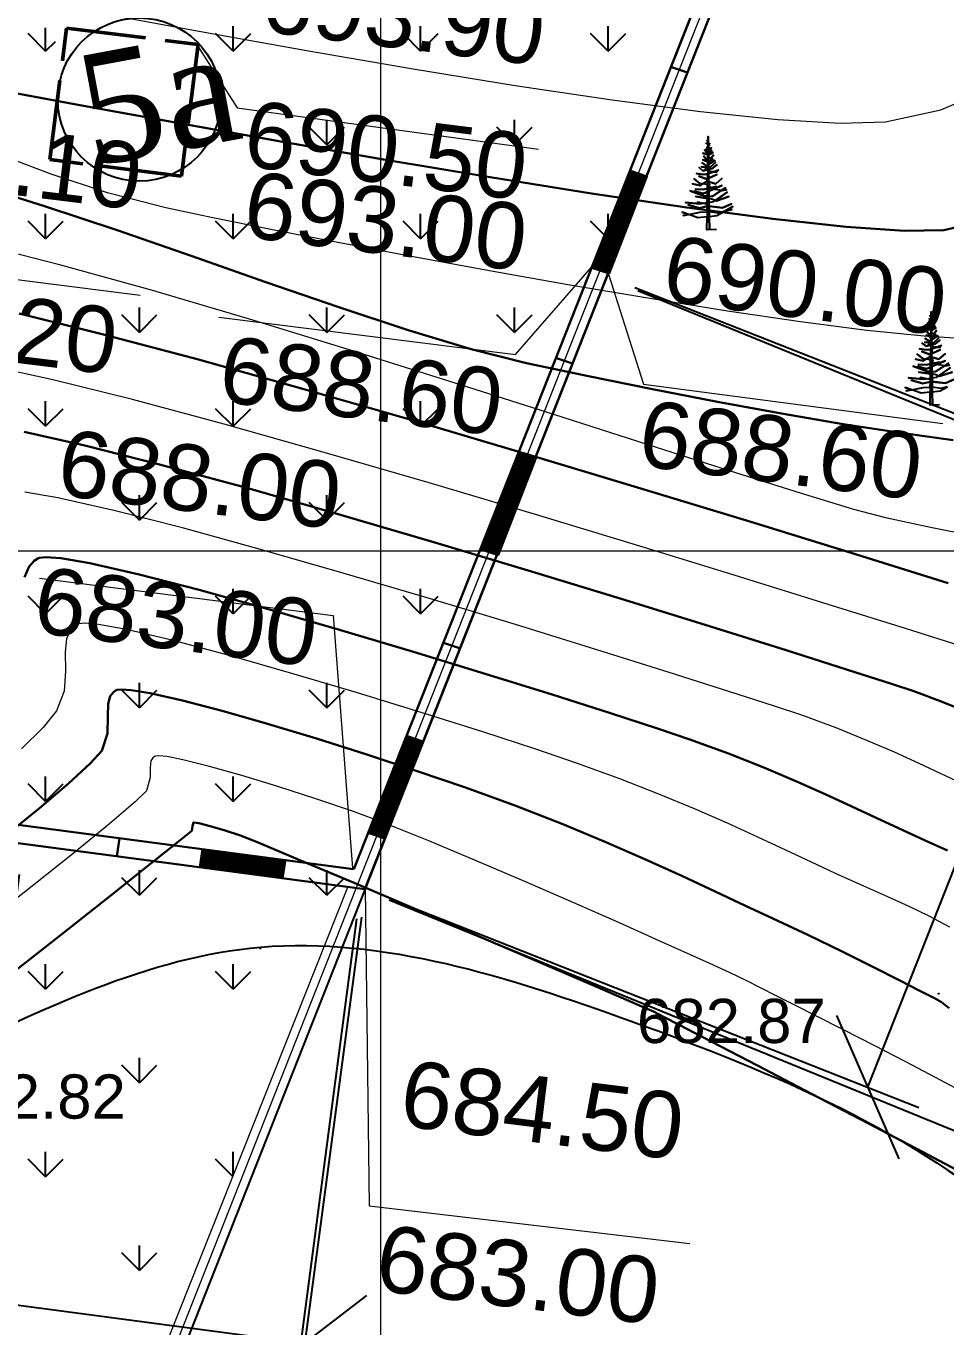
# Model space of a CAD drawing. Header units: feet. Extents: x 3381 to 1374491, y 675186 to 8751562.
# Drawn here: x 686573.64 to 686594.46, y 4375641.08 to 4375670.51 of the extents above; entities that cross this region are included whole.
import ezdxf

# ---------------------------------------------------------------- set-up
doc = ezdxf.new("R2010")
doc.units = ezdxf.units.FT
doc.header["$MEASUREMENT"] = 0
doc.header["$PDMODE"] = 34
doc.header["$PDSIZE"] = 0.01
doc.linetypes.add('ACAD_ISO02W100', pattern=[15, 12, -3])
doc.linetypes.add('DUZ', pattern=[0])
doc.layers.get('0').update_dxf_attribs({"linetype": 'CONTINUOUS'})
doc.layers.get('Defpoints').update_dxf_attribs({"linetype": 'CONTINUOUS'})
for name, color, linetype in [('0_Point_Height', 2, 'CONTINUOUS'), ('0_Point_Point', 7, 'CONTINUOUS'), ('Aqaclar', 3, 'CONTINUOUS'), ('Layer8', 7, 'CONTINUOUS')]:
    doc.layers.add(name, color=color, linetype=linetype)
for name, color, linetype, lineweight in [('ANA HORIZONTAL', 24, 'CONTINUOUS', 30), ('HORIZANTAL', 24, 'CONTINUOUS', 13), ('km setka', 170, 'CONTINUOUS', 15)]:
    doc.layers.add(name, color=color, linetype=linetype, lineweight=lineweight)
doc.styles.get("Standard").update_dxf_attribs({"font": 'arial.ttf', "height": 2.5})
doc.styles.add('style5', font='ariall.ttf', dxfattribs={"height": 400})
doc.dimstyles.new('ISO-25', dxfattribs={"dimtxt": 2.5, "dimasz": 2.5, "dimexe": 1.25, "dimexo": 0.625, "dimtad": 1, "dimtxsty": 'Standard', "dimblk": 'OBLIQUE', "dimcen": 2.5, "dimadec": 0, "dimazin": 0, "dimtfac": 1, "dimtmove": 0, "dimatfit": 3, "dimldrblk": 'OBLIQUE', "dimfxl": 1, "dimarcsym": 0})

# ---------------------------------------------------------------- blocks, each defined once
blk = doc.blocks.new('_Oblique')
at = {"color": 0, "linetype": 'ByBlock', "lineweight": -2}
blk.add_line((-0.5, -0.5), (0.5, 0.5), dxfattribs=at)
blk = doc.blocks.new('*D93')
at = {"color": 0, "lineweight": -2, "transparency": 16777216}
for p, q in [((686483.652, 4375663.305), (686482.209, 4375652.434)), ((686482.374, 4375653.673), (686579.952, 4375640.719)), ((686581.231, 4375650.352), (686579.787, 4375639.48))]:
    blk.add_line(p, q, dxfattribs=at)
at = {"layer": 'Defpoints', "color": 0, "lineweight": 18, "transparency": 16777216}
for p in [(686483.735, 4375663.925), (686581.313, 4375650.971), (686579.952, 4375640.719)]:
    blk.add_point(p, dxfattribs=at)
at = {"color": 0, "lineweight": -2, "transparency": 16777216, "xscale": 2.5, "yscale": 2.5, "zscale": 2.5}
for p, rotation in [((686482.374, 4375653.673), 172.4381106519648), ((686579.952, 4375640.719), 352.4381106519648)]:
    blk.add_blockref('_Oblique', p, dxfattribs=dict(at, rotation=rotation))
at = {"color": 0, "lineweight": 18, "transparency": 16777216, "insert": (686531.413, 4375649.081), "char_height": 2.5, "width": 7.64475, "attachment_point": 5, "rotation": 352.4381}
blk.add_mtext('{\\fArial|b0|i0|c238|p34;98.50}', dxfattribs=at)
blk = doc.blocks.new('*D94')
at = {"color": 0, "lineweight": -2, "transparency": 16777216}
for p, q in [((686605.029, 4375709.428), (686616.985, 4375704.712)), ((686615.822, 4375705.171), (686592.684, 4375646.508)), ((686581.891, 4375650.765), (686593.847, 4375646.049))]:
    blk.add_line(p, q, dxfattribs=at)
at = {"layer": 'Defpoints', "color": 0, "lineweight": 18, "transparency": 16777216}
for p in [(686604.447, 4375709.658), (686581.309, 4375650.994), (686592.684, 4375646.508)]:
    blk.add_point(p, dxfattribs=at)
at = {"color": 0, "lineweight": -2, "transparency": 16777216, "xscale": 2.5, "yscale": 2.5, "zscale": 2.5}
for p, rotation in [((686615.822, 4375705.171), 68.47466088882773), ((686592.684, 4375646.508), 248.4746608888277)]:
    blk.add_blockref('_Oblique', p, dxfattribs=dict(at, rotation=rotation))
at = {"color": 0, "lineweight": 18, "transparency": 16777216, "insert": (686602.483, 4375676.537), "char_height": 2.5, "width": 9.62577, "attachment_point": 5, "rotation": 68.4747}
blk.add_mtext('{\\fArial|b0|i0|c238|p34;63.0}', dxfattribs=at)
blk = doc.blocks.new('*D107')
at = {"color": 0, "lineweight": -2, "transparency": 16777216}
for p, q in [((686573.487, 4375651.318), (686571.128, 4375633.425)), ((686581.123, 4375650.311), (686578.764, 4375632.418)), ((686571.292, 4375634.664), (686578.927, 4375633.657))]:
    blk.add_line(p, q, dxfattribs=at)
at = {"layer": 'Defpoints', "color": 0, "lineweight": 13, "transparency": 16777216}
for p in [(686573.569, 4375651.937), (686581.205, 4375650.93), (686578.927, 4375633.657)]:
    blk.add_point(p, dxfattribs=at)
at = {"color": 0, "lineweight": -2, "transparency": 16777216, "xscale": 2.5, "yscale": 2.5, "zscale": 2.5}
for p, rotation in [((686571.292, 4375634.664), 172.4883125135938), ((686578.927, 4375633.657), 352.4883125135938)]:
    blk.add_blockref('_Oblique', p, dxfattribs=dict(at, rotation=rotation))
at = {"color": 0, "lineweight": 13, "transparency": 16777216, "insert": (686575.358, 4375636.046), "char_height": 2.5, "width": 8.40093, "attachment_point": 5, "rotation": 352.4883}
blk.add_mtext('{\\fArial|b0|i0|c238|p34;8.0}', dxfattribs=at)
blk = doc.blocks.new('*D108')
at = {"color": 0, "lineweight": -2, "transparency": 16777216}
for p, q in [((686587.489, 4375664.526), (686605.855, 4375657.028)), ((686599.071, 4375643.718), (686604.698, 4375657.5)), ((686581.862, 4375650.744), (686600.228, 4375643.246))]:
    blk.add_line(p, q, dxfattribs=at)
at = {"layer": 'Defpoints', "color": 0, "lineweight": 13, "transparency": 16777216}
for p in [(686586.91, 4375664.762), (686604.698, 4375657.5), (686581.284, 4375650.98)]:
    blk.add_point(p, dxfattribs=at)
at = {"color": 0, "lineweight": -2, "transparency": 16777216, "xscale": 2.5, "yscale": 2.5, "zscale": 2.5}
for p, rotation in [((686604.698, 4375657.5), 67.79134588041258), ((686599.071, 4375643.718), 247.7913458804125)]:
    blk.add_blockref('_Oblique', p, dxfattribs=dict(at, rotation=rotation))
at = {"color": 0, "lineweight": 13, "transparency": 16777216, "insert": (686600.124, 4375651.328), "char_height": 2.5, "attachment_point": 5, "rotation": 67.7913}
blk.add_mtext('{\\fArial|b0|i0|c238|p34;15.0}', dxfattribs=at)
blk = doc.blocks.new('*D109')
at = {"color": 0, "lineweight": -2, "transparency": 16777216}
for p, q in [((686593.021, 4375678.831), (686611.404, 4375671.597)), ((686610.24, 4375672.055), (686604.637, 4375657.817)), ((686587.418, 4375664.593), (686605.8, 4375657.359))]:
    blk.add_line(p, q, dxfattribs=at)
at = {"layer": 'Defpoints', "color": 0, "lineweight": 13, "transparency": 16777216}
for p in [(686592.44, 4375679.06), (686586.836, 4375664.822), (686604.637, 4375657.817)]:
    blk.add_point(p, dxfattribs=at)
at = {"color": 0, "lineweight": -2, "transparency": 16777216, "xscale": 2.5, "yscale": 2.5, "zscale": 2.5}
for p, rotation in [((686610.24, 4375672.055), 68.51816272199878), ((686604.637, 4375657.817), 248.5181627219987)]:
    blk.add_blockref('_Oblique', p, dxfattribs=dict(at, rotation=rotation))
at = {"color": 0, "lineweight": 13, "transparency": 16777216, "insert": (686605.669, 4375665.632), "char_height": 2.5, "attachment_point": 5, "rotation": 68.5182}
blk.add_mtext('{\\fArial|b0|i0|c238|p34;15.0}', dxfattribs=at)
blk = doc.blocks.new('*D110')
at = {"color": 0, "lineweight": -2, "transparency": 16777216}
for p, q in [((686597.694, 4375690.662), (686616.057, 4375683.375)), ((686610.187, 4375671.972), (686614.895, 4375683.836)), ((686592.986, 4375678.797), (686611.349, 4375671.511))]:
    blk.add_line(p, q, dxfattribs=at)
at = {"layer": 'Defpoints', "color": 0, "lineweight": 13, "transparency": 16777216}
for p in [(686597.113, 4375690.892), (686614.895, 4375683.836), (686592.405, 4375679.028)]:
    blk.add_point(p, dxfattribs=at)
at = {"color": 0, "lineweight": -2, "transparency": 16777216, "xscale": 2.5, "yscale": 2.5, "zscale": 2.5}
for p, rotation in [((686614.895, 4375683.836), 68.35683997486306), ((686610.187, 4375671.972), 248.3568399748631)]:
    blk.add_blockref('_Oblique', p, dxfattribs=dict(at, rotation=rotation))
at = {"color": 0, "lineweight": 13, "transparency": 16777216, "insert": (686610.773, 4375678.606), "char_height": 2.5, "width": 11.27116, "attachment_point": 5, "rotation": 68.3568}
blk.add_mtext('{\\fArial|b0|i0|c238|p34;13.0}', dxfattribs=at)

msp = doc.modelspace()

# ---------------------------------------------------------------- hatches: boundary and pattern name
at = {"lineweight": 25}
h = msp.add_hatch(dxfattribs=at)
h.set_pattern_fill('GRASS', color=3, scale=3)
h.set_pattern_definition([(90, (1404.5853, -372.1015), (-2.121320343, 2.121320343), [0.5625, -3.680140689]), (45, (1404.5853, -372.1015), (-2.1213203436, 2.1213203436), [0.5625, -2.4375]), (135, (1404.5853, -372.1015), (-2.1213203436, -2.1213203436), [0.5625, -2.4375])])
edge = h.paths.add_edge_path()
edge.add_line((686518.245, 4375729.835), (686514.499, 4375702.72))
edge.add_line((686514.499, 4375702.72), (686506.378, 4375703.873))
edge.add_line((686506.378, 4375703.873), (686505.563, 4375698.232))
edge.add_line((686505.563, 4375698.232), (686510.215, 4375697.56))
edge.add_line((686510.215, 4375697.56), (686509.488, 4375692.177))
edge.add_line((686509.488, 4375692.177), (686501.116, 4375693.308))
edge.add_line((686501.116, 4375693.308), (686498.975, 4375677.452))
edge.add_line((686498.975, 4375677.452), (686506.301, 4375676.462))
edge.add_line((686506.301, 4375676.462), (686506.079, 4375674.808))
edge.add_line((686506.079, 4375674.808), (686505.914, 4375673.573))
edge.add_line((686505.914, 4375673.573), (686504.666, 4375664.257))
edge.add_line((686504.666, 4375664.257), (686515.386, 4375662.713))
edge.add_line((686515.386, 4375662.713), (686542.016, 4375659.12))
edge.add_line((686542.016, 4375659.12), (686542.429, 4375662.23))
edge.add_line((686542.429, 4375662.23), (686556.28, 4375660.392))
edge.add_line((686556.28, 4375660.392), (686556, 4375658.284))
edge.add_line((686556, 4375658.284), (686561.356, 4375657.574))
edge.add_line((686561.356, 4375657.574), (686561.65, 4375659.75))
edge.add_line((686561.65, 4375659.75), (686561.244, 4375659.733))
edge.add_line((686561.244, 4375659.733), (686561.593, 4375662.369))
edge.add_arc((686571.855, 4375662.191), 10.263, 114.2395, 179.0096, ccw=False)
edge.add_line((686567.641, 4375671.55), (686568.436, 4375671.243))
edge.add_line((686568.436, 4375671.243), (686568.083, 4375668.146))
edge.add_line((686568.083, 4375668.146), (686571.407, 4375667.706))
edge.add_line((686571.407, 4375667.706), (686571.812, 4375670.768))
edge.add_line((686571.812, 4375670.768), (686574.343, 4375670.433))
edge.add_line((686574.343, 4375670.433), (686573.95, 4375667.359))
edge.add_line((686573.95, 4375667.359), (686577.261, 4375666.833))
edge.add_line((686577.261, 4375666.833), (686577.887, 4375670.327))
edge.add_line((686577.887, 4375670.327), (686568.138, 4375671.754))
edge.add_arc((686571.686, 4375662.404), 10, 87.4993, 110.7786, ccw=False)
edge.add_line((686572.122, 4375672.395), (686585.768, 4375670.551))
edge.add_line((686585.768, 4375670.551), (686586.42, 4375677.931))
edge.add_line((686586.42, 4375677.931), (686579.15, 4375678.937))
edge.add_line((686579.15, 4375678.937), (686581.562, 4375697.557))
edge.add_line((686581.562, 4375697.557), (686583.143, 4375697.766))
edge.add_line((686583.143, 4375697.766), (686582.548, 4375692.678))
edge.add_line((686582.548, 4375692.678), (686587.727, 4375691.968))
edge.add_line((686587.727, 4375691.968), (686587.376, 4375689.406))
edge.add_line((686587.376, 4375689.406), (686582.274, 4375690.105))
edge.add_line((686582.274, 4375690.105), (686581.662, 4375684.737))
edge.add_line((686581.662, 4375684.737), (686586.751, 4375684.02))
edge.add_line((686586.751, 4375684.02), (686586.971, 4375684.02))
edge.add_line((686586.971, 4375684.02), (686588.22, 4375692.464))
edge.add_line((686588.22, 4375692.464), (686588.921, 4375697.203))
edge.add_line((686588.921, 4375697.203), (686583.329, 4375698.182))
edge.add_line((686583.329, 4375698.182), (686581.662, 4375697.789))
edge.add_line((686581.662, 4375697.789), (686581.662, 4375698.744))
edge.add_arc((686584.744, 4375698.066), 3.155, 95.4615, 167.5925, ccw=False)
edge.add_line((686584.443, 4375701.207), (686597.772, 4375699.4))
edge.add_line((686597.772, 4375699.4), (686598.514, 4375704.648))
edge.add_line((686598.514, 4375704.648), (686585.15, 4375706.444))
edge.add_arc((686592.824, 4375704.765), 7.856, 132.7188, 167.6546, ccw=False)
edge.add_line((686587.494, 4375710.537), (686595.119, 4375707.603))
edge.add_line((686595.119, 4375707.603), (686596.873, 4375712.187))
edge.add_line((686596.873, 4375712.187), (686603.983, 4375709.466))
edge.add_line((686603.983, 4375709.466), (686581.055, 4375651.428))
edge.add_line((686581.055, 4375651.428), (686572.125, 4375628.825))
edge.add_line((686572.125, 4375628.825), (686480.53, 4375656.702))
edge.add_line((686480.53, 4375656.702), (686505.765, 4375705.997))
edge.add_line((686505.765, 4375705.997), (686518.068, 4375730.031))
edge.add_line((686518.068, 4375730.031), (686518.338, 4375730.524))
edge.add_line((686518.338, 4375730.524), (686518.245, 4375729.835))
at = {"lineweight": 30}
h = msp.add_hatch(dxfattribs=at)
h.set_pattern_fill('ANSI31', color=256, scale=0.3)
h.set_pattern_definition([(45, (1407.265624, -365.371905), (-0.0265165042945, 0.0265165042945), [])])
h.paths.add_polyline_path([(686586.454, 4375665.038), (686586.834, 4375664.91), (686587.692, 4375667.105), (686587.321, 4375667.231)])
h = msp.add_hatch(dxfattribs=at)
h.set_pattern_fill('ANSI31', color=256, scale=0.3)
h.set_pattern_definition([(45, (1404.754373, -371.742455), (-0.0265165042945, 0.0265165042945), [])])
h.paths.add_polyline_path([(686583.943, 4375658.667), (686584.323, 4375658.539), (686585.181, 4375660.735), (686584.81, 4375660.86)])
h = msp.add_hatch(dxfattribs=at)
h.set_pattern_fill('ANSI31', color=256, scale=0.3)
h.set_pattern_definition([(45, (1404.585315, -372.101457), (-0.0265165042945, 0.0265165042945), [])])
h.paths.add_polyline_path([(686581.385, 4375652.26), (686581.764, 4375652.131), (686582.622, 4375654.327), (686582.251, 4375654.453)])
h = msp.add_hatch(dxfattribs=at)
h.set_pattern_fill('ANSI31', color=256, scale=0.3)
h.set_pattern_definition([(45, (1496.732914, -384.354163), (-0.0265165042945, 0.0265165042945), [])])
h.paths.add_polyline_path([(686577.637, 4375651.888), (686579.506, 4375651.633), (686579.451, 4375651.238), (686577.577, 4375651.48)])

# ---------------------------------------------------------------- linework, layer by layer
at = {"color": 7, "linetype": 'ACAD_ISO02W100', "lineweight": 50, "ltscale": 0.15}
for p, q in [((686574.186, 4375667.485, 688.5), (686574.563, 4375670.461, 688.5)), ((686574.563, 4375670.461, 688.5), (686577.539, 4375670.085, 688.5)), ((686577.539, 4375670.085, 688.5), (686577.162, 4375667.108, 688.5)), ((686577.162, 4375667.108, 688.5), (686574.186, 4375667.485, 688.5))]:
    msp.add_line(p, q, dxfattribs=at)
at = {"color": 7, "lineweight": 30}
for p, q in [((686484.396, 4375664.254), (686581.054, 4375651.436)), ((686483.761, 4375663.951), (686581.312, 4375650.983))]:
    msp.add_line(p, q, dxfattribs=at)
at = {"color": 7, "lineweight": 25}
for points in [[(686592.129, 4375714.427), (686604.503, 4375709.691), (686572.361, 4375628.331), (686479.956, 4375656.455), (686523.147, 4375740.827), (686582.987, 4375717.928)], [(686591.986, 4375714.053), (686603.983, 4375709.462), (686581.059, 4375651.435)]]:
    msp.add_lwpolyline(points, dxfattribs=at)
at = {"color": 1, "lineweight": 0}
msp.add_lwpolyline([(686480.243, 4375656.58), (686523.243, 4375740.58), (686604.243, 4375709.58), (686572.243, 4375628.58)], close=True, dxfattribs=at)
at = {"color": 7, "lineweight": 30}
for points in [[(686581.059, 4375651.435), (686596.722, 4375691.046)], [(686597.068, 4375690.871), (686581.31, 4375650.983)], [(686588.226, 4375669.585), (686588.608, 4375669.456)], [(686586.454, 4375665.038), (686586.834, 4375664.91), (686587.692, 4375667.105), (686587.321, 4375667.231), (686586.454, 4375665.038)], [(686586.442, 4375665.061), (686586.817, 4375664.918)], [(686585.626, 4375663.002), (686586.007, 4375662.872)], [(686583.943, 4375658.667), (686584.323, 4375658.539), (686585.181, 4375660.735), (686584.81, 4375660.86), (686583.943, 4375658.667)], [(686583.067, 4375656.567), (686583.449, 4375656.438)], [(686581.385, 4375652.26), (686581.764, 4375652.131), (686582.622, 4375654.327), (686582.251, 4375654.453), (686581.385, 4375652.26)], [(686582.24, 4375654.456), (686582.622, 4375654.327)], [(686581.382, 4375652.261), (686581.763, 4375652.132)], [(686575.758, 4375652.141), (686575.701, 4375651.727)], [(686577.637, 4375651.888), (686577.576, 4375651.478)], [(686579.505, 4375651.613), (686579.45, 4375651.228)]]:
    msp.add_lwpolyline(points, dxfattribs=at)
at = {"color": 7, "lineweight": 18}
for points in [[(686577.498, 4375670.092), (686578.422, 4375668.658), (686585.236, 4375667.72)], [(686568.295, 4375668.129), (686569.21, 4375665.306), (686576.224, 4375664.416)], [(686578.005, 4375663.919), (686584.719, 4375663.077), (686586.442, 4375665.061)], [(686586.817, 4375664.918), (686587.618, 4375662.408), (686594.383, 4375661.517)], [(686484.212, 4375663.891), (686480.539, 4375656.703), (686572.104, 4375628.859), (686580.926, 4375651.034)], [(686573.951, 4375658.02), (686580.596, 4375657.176), (686581.031, 4375651.461)], [(686581.316, 4375651.01), (686581.409, 4375643.82), (686588.666, 4375642.969)]]:
    msp.add_lwpolyline(points, dxfattribs=at)
at = {"color": 7, "linetype": 'DUZ', "lineweight": 25}
msp.add_circle((686576.208, 4375668.843, 1662.3), 1.846, dxfattribs=at)
at = {"linetype": 'Continuous'}
msp.add_open_spline([(686532.216, 4375862.55), (686534.037, 4375859.08), (686540.343, 4375847.062), (686550.24, 4375829.08), (686564.234, 4375809.816), (686575.006, 4375789.618), (686585.969, 4375771.733), (686595.096, 4375754.329), (686608.511, 4375735.808), (686625.111, 4375721.519), (686636.646, 4375706.682), (686644.576, 4375696.2), (686655.894, 4375684.281), (686664.143, 4375673.589), (686668.587, 4375667.829)], degree=3, knots=[0, 0, 0, 0, 11.75951, 40.72321, 61.46233, 83.054979, 109.290717, 124.392744, 141.962718, 177.533008, 189.558821, 198.276488, 216.955448, 238.768866, 238.768866, 238.768866, 238.768866], dxfattribs=at)
at = {"color": 30, "linetype": 'Continuous'}
msp.add_open_spline([(686571.555, 4375647.092), (686573.992, 4375648.275), (686579.085, 4375650.747), (686587.951, 4375647.923), (686595.222, 4375644.896), (686599.591, 4375639.648), (686600.542, 4375633.991), (686600.664, 4375630.011), (686600.738, 4375627.597)], degree=3, knots=[0, 0, 0, 0, 7.836941, 16.383664, 26.472949, 31.316468, 36.03358, 43.306752, 43.306752, 43.306752, 43.306752], dxfattribs=at)
at = {"layer": '0_Point_Point'}
for p in [(686578.948, 4375649.65, 682.839), (686594.289, 4375648.623, 684.043)]:
    msp.add_point(p, dxfattribs=at)
at = {"layer": 'ANA HORIZONTAL', "color": 32, "lineweight": 30}
for points, elevation in [([(686572.993, 4375669.066), (686574.947, 4375668.701), (686577.109, 4375668.306), (686579.409, 4375667.894), (686581.777, 4375667.483), (686584.143, 4375667.087), (686586.439, 4375666.721), (686588.593, 4375666.401), (686590.537, 4375666.143), (686592.201, 4375665.962), (686593.516, 4375665.873), (686594.41, 4375665.892), (686595.556, 4375666.155)], 689), ([(686594.618, 4375661.141), (686593.439, 4375661.302), (686592.134, 4375661.505), (686590.739, 4375661.744), (686589.29, 4375662.009), (686587.821, 4375662.293), (686586.367, 4375662.587), (686584.965, 4375662.884), (686583.718, 4375663.198), (686582.288, 4375663.629), (686580.722, 4375664.144), (686579.07, 4375664.713), (686577.381, 4375665.305), (686575.703, 4375665.886), (686574.086, 4375666.427), (686572.578, 4375666.896)], 688), ([(686594.507, 4375657.907), (686592.435, 4375658.553), (686590.117, 4375659.268), (686587.631, 4375660.026), (686585.054, 4375660.801), (686582.462, 4375661.566), (686579.932, 4375662.295), (686577.543, 4375662.962), (686575.369, 4375663.539), (686573.49, 4375664.002)], 687), ([(686594.926, 4375654.995), (686594.368, 4375655.225), (686593.731, 4375655.461), (686593.222, 4375655.63), (686592.232, 4375655.949), (686590.843, 4375656.39), (686589.134, 4375656.926), (686587.185, 4375657.529), (686585.078, 4375658.173), (686582.893, 4375658.828), (686580.709, 4375659.468), (686578.607, 4375660.066), (686576.668, 4375660.593), (686574.972, 4375661.022), (686573.599, 4375661.326)], 686), ([(686594.494, 4375651.861), (686593.988, 4375652.087), (686593.38, 4375652.361), (686592.877, 4375652.595), (686592.328, 4375652.854), (686591.726, 4375653.132), (686591.064, 4375653.428), (686590.337, 4375653.735), (686589.538, 4375654.051), (686588.659, 4375654.372), (686587.932, 4375654.618), (686586.87, 4375654.964), (686585.547, 4375655.386), (686584.035, 4375655.858), (686582.408, 4375656.355), (686580.738, 4375656.853), (686579.099, 4375657.327), (686577.563, 4375657.752), (686576.203, 4375658.103), (686575.092, 4375658.355), (686574.431, 4375658.469), (686574.094, 4375658.494), (686573.952, 4375658.48), (686573.909, 4375658.463), (686573.832, 4375658.41), (686573.715, 4375658.283), (686573.613, 4375658.044)], 685), ([(686594.529, 4375648.294), (686594.36, 4375648.43), (686594.201, 4375648.521), (686594.034, 4375648.601), (686593.834, 4375648.704), (686593.412, 4375648.92), (686592.821, 4375649.219), (686592.111, 4375649.572), (686591.333, 4375649.949), (686590.539, 4375650.322), (686589.919, 4375650.611), (686589.234, 4375650.933), (686588.482, 4375651.284), (686587.659, 4375651.658), (686586.761, 4375652.05), (686585.786, 4375652.455), (686584.729, 4375652.868), (686583.588, 4375653.283), (686582.496, 4375653.657), (686581.357, 4375654.032), (686580.214, 4375654.393), (686579.109, 4375654.726), (686578.085, 4375655.018), (686577.187, 4375655.253), (686576.456, 4375655.418), (686576.022, 4375655.489), (686575.798, 4375655.503), (686575.703, 4375655.491), (686575.672, 4375655.479), (686575.622, 4375655.442), (686575.551, 4375655.352), (686575.5, 4375655.18), (686575.493, 4375654.899), (686575.486, 4375654.504), (686575.356, 4375654.112), (686575.099, 4375653.826), (686574.609, 4375653.377), (686573.953, 4375652.819), (686573.196, 4375652.206)], 684), ([(686594.966, 4375644.495), (686593.926, 4375645.041), (686592.702, 4375645.682), (686591.416, 4375646.354), (686590.191, 4375646.994), (686589.148, 4375647.538), (686588.41, 4375647.923), (686588.097, 4375648.086), (686587.955, 4375648.158), (686587.842, 4375648.215), (686587.698, 4375648.282), (686587.351, 4375648.433), (686586.521, 4375648.79), (686585.342, 4375649.297), (686583.949, 4375649.894), (686582.479, 4375650.523), (686581.065, 4375651.125), (686579.843, 4375651.644), (686578.948, 4375652.02), (686578.516, 4375652.194), (686578.153, 4375652.313), (686577.811, 4375652.412), (686577.551, 4375652.477), (686577.436, 4375652.494), (686577.413, 4375652.409), (686577.393, 4375652.307), (686577.135, 4375652.097), (686576.471, 4375651.567), (686575.533, 4375650.822), (686574.455, 4375649.969), (686573.371, 4375649.114)], 683)]:
    msp.add_lwpolyline(points, dxfattribs=dict(at, elevation=elevation))
at = {"layer": 'Aqaclar', "color": 3}
for points in [[(686589.263, 4375665.906), (686589.051, 4375665.899), (686589.054, 4375666.193), (686588.847, 4375666.17), (686588.637, 4375666.245), (686588.487, 4375666.299), (686588.637, 4375666.245), (686588.512, 4375666.218), (686588.637, 4375666.245), (686588.891, 4375666.299), (686589.056, 4375666.306), (686589.054, 4375666.193), (686589.1, 4375666.198), (686589.104, 4375665.901), (686589.1, 4375666.198), (686589.276, 4375666.218), (686589.443, 4375666.312), (686589.611, 4375666.356), (686589.443, 4375666.312), (686589.636, 4375666.421), (686589.443, 4375666.312), (686589.301, 4375666.275), (686589.098, 4375666.305), (686589.1, 4375666.198), (686589.098, 4375666.305), (686589.08, 4375666.307), (686589.056, 4375666.306), (686589.057, 4375666.429), (686589.055, 4375666.429), (686588.885, 4375666.388), (686588.626, 4375666.461), (686588.885, 4375666.388), (686589.055, 4375666.429), (686589.057, 4375666.429), (686589.058, 4375666.475), (686589.049, 4375666.477), (686588.834, 4375666.526), (686588.964, 4375666.497), (686588.891, 4375666.486), (686588.562, 4375666.518), (686588.891, 4375666.486), (686588.964, 4375666.497), (686589.058, 4375666.511), (686589.058, 4375666.475), (686589.058, 4375666.511), (686589.096, 4375666.517), (686589.098, 4375666.305), (686589.097, 4375666.429), (686589.099, 4375666.429), (686589.402, 4375666.396), (686589.605, 4375666.486), (686589.402, 4375666.396), (686589.097, 4375666.429), (686589.096, 4375666.517), (686589.207, 4375666.534), (686589.504, 4375666.745), (686589.241, 4375666.559), (686589.264, 4375666.55), (686589.548, 4375666.647), (686589.264, 4375666.55), (686589.156, 4375666.591), (686589.095, 4375666.6), (686589.096, 4375666.517), (686589.095, 4375666.6), (686589.06, 4375666.606), (686589.058, 4375666.511), (686589.06, 4375666.606), (686588.796, 4375666.647), (686589.06, 4375666.606), (686589.06, 4375666.656), (686588.992, 4375666.656), (686588.67, 4375666.777), (686588.992, 4375666.656), (686589.06, 4375666.656), (686589.062, 4375666.758), (686588.973, 4375666.72), (686588.764, 4375666.769), (686588.973, 4375666.72), (686589.093, 4375666.772), (686589.094, 4375666.656), (686589.06, 4375666.656), (686589.094, 4375666.656), (686589.095, 4375666.6), (686589.094, 4375666.656), (686589.175, 4375666.656), (686589.374, 4375666.789), (686589.466, 4375666.85), (686589.374, 4375666.789), (686589.396, 4375666.785), (686589.491, 4375666.801), (686589.396, 4375666.785), (686589.238, 4375666.809), (686589.211, 4375666.822), (686589.093, 4375666.772), (686589.211, 4375666.822), (686589.39, 4375666.899), (686589.211, 4375666.822), (686589.15, 4375666.85), (686589.257, 4375666.874), (686589.15, 4375666.85), (686589.08, 4375666.882), (686589.091, 4375666.877), (686589.092, 4375666.837), (686589.15, 4375666.85), (686589.092, 4375666.837), (686589.093, 4375666.772), (686589.092, 4375666.837), (686589.062, 4375666.831), (686589.062, 4375666.758), (686589.062, 4375666.831), (686588.967, 4375666.809), (686588.79, 4375666.818), (686588.967, 4375666.809), (686589.062, 4375666.831), (686589.064, 4375666.923), (686589.118, 4375666.915), (686589.091, 4375666.919), (686589.091, 4375666.877), (686589.091, 4375666.919), (686589.064, 4375666.923), (686588.891, 4375666.947), (686588.758, 4375667.052), (686588.891, 4375666.947), (686588.955, 4375666.938), (686588.891, 4375666.899), (686588.72, 4375666.939), (686588.891, 4375666.899), (686588.955, 4375666.938), (686589.065, 4375667.006), (686589.064, 4375666.923), (686589.091, 4375666.919), (686589.09, 4375666.982), (686589.251, 4375666.939), (686589.39, 4375667.061), (686589.251, 4375666.939), (686589.09, 4375666.982), (686589.089, 4375667.063), (686589.276, 4375667.15), (686589.049, 4375667.044), (686588.866, 4375667.109), (686589.049, 4375667.044), (686589.065, 4375667.052), (686589.065, 4375667.006), (686589.067, 4375667.164), (686589.049, 4375667.158), (686588.96, 4375667.15), (686588.815, 4375667.174), (686588.96, 4375667.15), (686589.049, 4375667.158), (686589.067, 4375667.164), (686589.088, 4375667.171), (686589.089, 4375667.063), (686589.088, 4375667.171), (686589.308, 4375667.247), (686589.202, 4375667.21), (686589.276, 4375667.206), (686589.125, 4375667.214), (686589.011, 4375667.271), (686589.068, 4375667.243), (686589.067, 4375667.164), (686589.088, 4375667.171), (686589.086, 4375667.265), (686588.96, 4375667.231), (686588.872, 4375667.303), (686588.96, 4375667.231), (686589.068, 4375667.26), (686589.068, 4375667.243), (686589.068, 4375667.26), (686589.169, 4375667.287), (686589.27, 4375667.368), (686589.169, 4375667.287), (686589.086, 4375667.265), (686589.086, 4375667.306), (686589.118, 4375667.303), (686589.245, 4375667.417), (686589.118, 4375667.303), (686589.086, 4375667.306), (686589.068, 4375667.308), (686589.068, 4375667.26), (686589.068, 4375667.308), (686588.929, 4375667.32), (686589.068, 4375667.308), (686589.069, 4375667.323), (686588.941, 4375667.409), (686589.069, 4375667.323), (686589.07, 4375667.435), (686589.074, 4375667.433), (686588.96, 4375667.482), (686589.074, 4375667.433), (686589.181, 4375667.498), (686589.084, 4375667.439), (686589.086, 4375667.306), (686589.085, 4375667.373), (686589.226, 4375667.465), (686589.085, 4375667.373), (686589.083, 4375667.509), (686589.143, 4375667.522), (686589.2, 4375667.587), (686589.143, 4375667.522), (686589.083, 4375667.509), (686589.071, 4375667.507), (686589.07, 4375667.435), (686589.071, 4375667.507), (686589.03, 4375667.498), (686588.979, 4375667.563), (686589.03, 4375667.498), (686589.071, 4375667.507), (686589.072, 4375667.6), (686588.96, 4375667.627), (686589.093, 4375667.595), (686589.181, 4375667.644), (686589.093, 4375667.595), (686589.082, 4375667.598), (686589.083, 4375667.509), (686589.082, 4375667.598), (686589.082, 4375667.642), (686589.162, 4375667.684), (686589.082, 4375667.642), (686589.081, 4375667.714), (686589.112, 4375667.708), (686589.081, 4375667.714), (686589.03, 4375667.725), (686589.074, 4375667.716), (686589.072, 4375667.6), (686589.073, 4375667.644), (686589.03, 4375667.652), (686589.073, 4375667.644), (686589.073, 4375667.674), (686588.998, 4375667.7), (686589.073, 4375667.674), (686589.074, 4375667.716), (686589.074, 4375667.755), (686589.049, 4375667.765), (686589.08, 4375667.753), (686589.112, 4375667.741), (686589.137, 4375667.708), (686589.124, 4375667.725), (686589.156, 4375667.749), (686589.112, 4375667.716), (686589.124, 4375667.725), (686589.112, 4375667.741), (686589.08, 4375667.753), (686589.081, 4375667.714), (686589.08, 4375667.753), (686589.08, 4375667.815), (686589.118, 4375667.846), (686589.085, 4375667.819), (686589.106, 4375667.806), (686589.085, 4375667.819), (686589.075, 4375667.825), (686589.03, 4375667.854), (686589.075, 4375667.825), (686589.076, 4375667.885), (686589.049, 4375667.919), (686589.076, 4375667.885), (686589.077, 4375668.008), (686589.079, 4375667.822), (686589.08, 4375667.815), (686589.079, 4375667.822), (686589.075, 4375667.825), (686589.075, 4375667.811), (686589.08, 4375667.815), (686589.068, 4375667.806), (686589.075, 4375667.811), (686589.074, 4375667.755)], [(686594.49, 4375662.345), (686594.349, 4375662.308), (686594.146, 4375662.338), (686594.147, 4375662.232), (686594.146, 4375662.338), (686594.127, 4375662.341), (686594.103, 4375662.34), (686594.105, 4375662.462), (686594.102, 4375662.462), (686593.932, 4375662.422), (686593.673, 4375662.494), (686593.932, 4375662.422), (686594.102, 4375662.462), (686594.105, 4375662.462), (686594.105, 4375662.508), (686594.096, 4375662.511), (686593.881, 4375662.559), (686594.011, 4375662.53), (686593.938, 4375662.519), (686593.609, 4375662.551), (686593.938, 4375662.519), (686594.011, 4375662.53), (686594.106, 4375662.545), (686594.105, 4375662.508), (686594.106, 4375662.545), (686594.143, 4375662.55), (686594.146, 4375662.338), (686594.144, 4375662.463), (686594.146, 4375662.462), (686594.45, 4375662.43), (686594.652, 4375662.519), (686594.45, 4375662.43), (686594.144, 4375662.463), (686594.143, 4375662.55), (686594.254, 4375662.567), (686594.551, 4375662.778), (686594.288, 4375662.592), (686594.311, 4375662.584), (686594.595, 4375662.681), (686594.311, 4375662.584), (686594.203, 4375662.624), (686594.142, 4375662.634), (686594.143, 4375662.55), (686594.142, 4375662.634), (686594.107, 4375662.639), (686594.106, 4375662.545), (686594.107, 4375662.639), (686593.843, 4375662.681), (686594.107, 4375662.639), (686594.107, 4375662.689), (686594.039, 4375662.689), (686593.717, 4375662.81), (686594.039, 4375662.689), (686594.107, 4375662.689), (686594.109, 4375662.791), (686594.02, 4375662.754), (686593.812, 4375662.802), (686594.02, 4375662.754), (686594.14, 4375662.805), (686594.141, 4375662.689), (686594.107, 4375662.689), (686594.141, 4375662.689), (686594.142, 4375662.634), (686594.141, 4375662.689), (686594.222, 4375662.689), (686594.421, 4375662.822), (686594.513, 4375662.883), (686594.421, 4375662.822), (686594.443, 4375662.818), (686594.538, 4375662.835), (686594.443, 4375662.818), (686594.285, 4375662.843), (686594.258, 4375662.855), (686594.14, 4375662.805), (686594.258, 4375662.855), (686594.437, 4375662.932), (686594.258, 4375662.855), (686594.197, 4375662.884), (686594.304, 4375662.907), (686594.197, 4375662.884), (686594.127, 4375662.916), (686594.138, 4375662.911), (686594.139, 4375662.871), (686594.197, 4375662.884), (686594.139, 4375662.871), (686594.14, 4375662.805), (686594.139, 4375662.871), (686594.11, 4375662.864), (686594.109, 4375662.791), (686594.11, 4375662.864), (686594.014, 4375662.843), (686593.837, 4375662.851), (686594.014, 4375662.843), (686594.11, 4375662.864), (686594.111, 4375662.956), (686594.165, 4375662.948), (686594.138, 4375662.952), (686594.138, 4375662.911), (686594.138, 4375662.952), (686594.111, 4375662.956), (686593.938, 4375662.98), (686593.805, 4375663.086), (686593.938, 4375662.98), (686594.002, 4375662.971), (686593.938, 4375662.932), (686593.767, 4375662.972), (686593.938, 4375662.932), (686594.002, 4375662.971), (686594.112, 4375663.039), (686594.111, 4375662.956), (686594.138, 4375662.952), (686594.137, 4375663.015), (686594.298, 4375662.972), (686594.437, 4375663.094), (686594.298, 4375662.972), (686594.137, 4375663.015), (686594.136, 4375663.096), (686594.323, 4375663.183), (686594.096, 4375663.078), (686593.913, 4375663.142), (686594.096, 4375663.078), (686594.112, 4375663.085), (686594.112, 4375663.039), (686594.114, 4375663.197), (686594.096, 4375663.191), (686594.007, 4375663.183), (686593.862, 4375663.207), (686594.007, 4375663.183), (686594.096, 4375663.191), (686594.114, 4375663.197), (686594.135, 4375663.204), (686594.136, 4375663.096), (686594.135, 4375663.204), (686594.355, 4375663.28), (686594.249, 4375663.243), (686594.323, 4375663.239), (686594.172, 4375663.248), (686594.058, 4375663.304), (686594.115, 4375663.276), (686594.114, 4375663.197), (686594.135, 4375663.204), (686594.134, 4375663.298), (686594.007, 4375663.264), (686593.919, 4375663.337), (686594.007, 4375663.264), (686594.115, 4375663.293), (686594.115, 4375663.276), (686594.115, 4375663.293), (686594.216, 4375663.32), (686594.317, 4375663.401), (686594.216, 4375663.32), (686594.134, 4375663.298), (686594.133, 4375663.339), (686594.165, 4375663.337), (686594.292, 4375663.45), (686594.165, 4375663.337), (686594.133, 4375663.339), (686594.116, 4375663.341), (686594.115, 4375663.293), (686594.116, 4375663.341), (686593.976, 4375663.353), (686594.116, 4375663.341), (686594.116, 4375663.357), (686593.988, 4375663.442), (686594.116, 4375663.357), (686594.117, 4375663.468), (686594.121, 4375663.466), (686594.007, 4375663.515), (686594.121, 4375663.466), (686594.229, 4375663.531), (686594.131, 4375663.472), (686594.133, 4375663.339), (686594.132, 4375663.406), (686594.273, 4375663.499), (686594.132, 4375663.406), (686594.131, 4375663.542), (686594.191, 4375663.555), (686594.247, 4375663.62), (686594.191, 4375663.555), (686594.131, 4375663.542), (686594.118, 4375663.54), (686594.117, 4375663.468), (686594.118, 4375663.54), (686594.077, 4375663.531), (686594.026, 4375663.596), (686594.077, 4375663.531), (686594.118, 4375663.54), (686594.119, 4375663.633), (686594.007, 4375663.661), (686594.14, 4375663.628), (686594.229, 4375663.677), (686594.14, 4375663.628), (686594.129, 4375663.631), (686594.131, 4375663.542), (686594.129, 4375663.631), (686594.129, 4375663.675), (686594.21, 4375663.717), (686594.129, 4375663.675), (686594.128, 4375663.748), (686594.159, 4375663.742), (686594.128, 4375663.748), (686594.077, 4375663.758), (686594.121, 4375663.749), (686594.119, 4375663.633), (686594.12, 4375663.677), (686594.077, 4375663.685), (686594.12, 4375663.677), (686594.12, 4375663.707), (686594.045, 4375663.733), (686594.12, 4375663.707), (686594.121, 4375663.749), (686594.121, 4375663.789), (686594.096, 4375663.798), (686594.127, 4375663.786), (686594.159, 4375663.774), (686594.184, 4375663.742), (686594.171, 4375663.759), (686594.203, 4375663.782), (686594.159, 4375663.75), (686594.171, 4375663.759), (686594.159, 4375663.774), (686594.127, 4375663.786), (686594.128, 4375663.748), (686594.127, 4375663.786), (686594.127, 4375663.848), (686594.165, 4375663.879), (686594.132, 4375663.852), (686594.153, 4375663.839), (686594.132, 4375663.852), (686594.122, 4375663.858), (686594.077, 4375663.887), (686594.122, 4375663.858), (686594.123, 4375663.918), (686594.096, 4375663.952), (686594.123, 4375663.918), (686594.124, 4375664.041), (686594.127, 4375663.855), (686594.127, 4375663.848), (686594.127, 4375663.855), (686594.122, 4375663.858), (686594.122, 4375663.844), (686594.127, 4375663.848), (686594.115, 4375663.839), (686594.122, 4375663.844), (686594.121, 4375663.789)], [(686594.31, 4375661.94), (686594.098, 4375661.932), (686594.102, 4375662.226), (686593.894, 4375662.203), (686593.684, 4375662.278), (686593.534, 4375662.333), (686593.684, 4375662.278), (686593.559, 4375662.252), (686593.684, 4375662.278), (686593.938, 4375662.333), (686594.103, 4375662.34), (686594.102, 4375662.226), (686594.147, 4375662.232), (686594.151, 4375661.934), (686594.147, 4375662.232), (686594.323, 4375662.252), (686594.49, 4375662.345)]]:
    msp.add_lwpolyline(points, dxfattribs=at)
at = {"layer": 'HORIZANTAL', "color": 32, "linetype": 'Continuous', "lineweight": 13}
for points, elevation in [([(686575.419, 4375670.784), (686577.685, 4375670.364), (686580.035, 4375669.942), (686582.4, 4375669.536), (686584.713, 4375669.16), (686586.905, 4375668.833), (686588.906, 4375668.571), (686590.65, 4375668.39), (686592.067, 4375668.306), (686593.088, 4375668.338), (686594.345, 4375668.614), (686595.467, 4375669.083), (686596.485, 4375669.678), (686597.433, 4375670.331), (686598.34, 4375670.972)], 689.5), ([(686595.001, 4375663.425), (686593.963, 4375663.488), (686592.668, 4375663.622), (686591.169, 4375663.816), (686589.514, 4375664.059), (686587.756, 4375664.34), (686585.945, 4375664.646), (686584.131, 4375664.967), (686582.366, 4375665.292), (686580.7, 4375665.608), (686579.184, 4375665.905), (686577.869, 4375666.171), (686576.805, 4375666.395), (686575.489, 4375666.735), (686574.214, 4375667.156), (686572.995, 4375667.617)], 688.5), ([(686595.055, 4375658.979), (686594.105, 4375659.167), (686593.125, 4375659.373), (686592.376, 4375659.573), (686591.169, 4375659.939), (686589.582, 4375660.439), (686587.694, 4375661.044), (686585.584, 4375661.721), (686583.328, 4375662.439), (686581.007, 4375663.167), (686578.698, 4375663.874), (686576.481, 4375664.529), (686574.432, 4375665.1), (686572.631, 4375665.557)], 687.5), ([(686594.919, 4375656.44), (686593.539, 4375656.877), (686591.796, 4375657.425), (686589.767, 4375658.055), (686587.533, 4375658.741), (686585.172, 4375659.456), (686582.765, 4375660.172), (686580.39, 4375660.863), (686578.127, 4375661.5), (686576.055, 4375662.057), (686574.253, 4375662.507), (686572.801, 4375662.822)], 686.5), ([(686594.8, 4375653.381), (686594.349, 4375653.591), (686593.849, 4375653.826), (686593.291, 4375654.081), (686592.668, 4375654.351), (686591.972, 4375654.631), (686591.195, 4375654.917), (686590.581, 4375655.122), (686589.547, 4375655.458), (686588.173, 4375655.895), (686586.536, 4375656.407), (686584.716, 4375656.968), (686582.792, 4375657.55), (686580.842, 4375658.126), (686578.946, 4375658.67), (686577.183, 4375659.154), (686575.63, 4375659.552), (686574.367, 4375659.836), (686573.619, 4375659.963)], 685.5), ([(686594.543, 4375650.122), (686594.079, 4375650.371), (686593.622, 4375650.593), (686593.139, 4375650.813), (686592.596, 4375651.054), (686591.959, 4375651.341), (686591.419, 4375651.593), (686590.835, 4375651.868), (686590.202, 4375652.163), (686589.515, 4375652.475), (686588.77, 4375652.801), (686587.959, 4375653.137), (686587.079, 4375653.48), (686586.124, 4375653.828), (686585.176, 4375654.15), (686583.977, 4375654.541), (686582.606, 4375654.976), (686581.141, 4375655.426), (686579.661, 4375655.866), (686578.245, 4375656.268), (686576.971, 4375656.606), (686575.918, 4375656.854), (686575.288, 4375656.969), (686574.965, 4375656.998), (686574.831, 4375656.986), (686574.79, 4375656.971), (686574.732, 4375656.93), (686574.642, 4375656.832), (686574.563, 4375656.649), (686574.532, 4375656.351), (686574.539, 4375655.919), (686574.507, 4375655.46), (686574.337, 4375655.015), (686574.034, 4375654.642), (686573.545, 4375654.161)], 684.5), ([(686594.786, 4375646.421), (686594.219, 4375646.729), (686593.547, 4375647.082), (686592.832, 4375647.449), (686592.138, 4375647.802), (686591.529, 4375648.11), (686591.066, 4375648.343), (686590.617, 4375648.572), (686590.261, 4375648.754), (686589.935, 4375648.917), (686589.575, 4375649.09), (686589.118, 4375649.302), (686588.675, 4375649.503), (686587.972, 4375649.819), (686587.072, 4375650.22), (686586.037, 4375650.676), (686584.931, 4375651.157), (686583.816, 4375651.633), (686582.756, 4375652.076), (686581.814, 4375652.454), (686581.052, 4375652.739), (686580.199, 4375653.029), (686579.343, 4375653.307), (686578.528, 4375653.556), (686577.798, 4375653.763), (686577.196, 4375653.913), (686576.837, 4375653.983), (686576.653, 4375654.001), (686576.577, 4375653.995), (686576.554, 4375653.986), (686576.517, 4375653.958), (686576.472, 4375653.884), (686576.451, 4375653.74), (686576.454, 4375653.509), (686576.374, 4375653.21), (686576.115, 4375652.958), (686575.536, 4375652.466), (686574.739, 4375651.814), (686573.822, 4375651.082), (686572.886, 4375650.349)], 683.5)]:
    msp.add_lwpolyline(points, dxfattribs=dict(at, elevation=elevation))
at = {"layer": 'km setka', "flags": 128}
for points in [[(686581.662, 4375834.652), (686581.662, 4375576.833)], [(686441.509, 4375658.638), (686692.59, 4375658.638)]]:
    msp.add_lwpolyline(points, dxfattribs=at)

# ---------------------------------------------------------------- texts
at = {"lineweight": 9, "width": 13.1245, "attachment_point": 1, "rotation": 352.9579}
for s, insert, char_height in [('{\\fArial|b0|i0|c238|p34;\\H0.50197x;693.90} ', (686579.102, 4375671.882), 2.98821), ('{\\fArial|b0|i0|c238|p34;\\H0.68182x;690.50} ', (686578.703, 4375668.835), 2.2), ('{\\fArial|b0|i0|c238|p34;\\H0.50197x;694.10} ', (686569.979, 4375668.616), 2.98821), ('{\\fArial|b0|i0|c238|p34;\\H0.50197x;693.00} ', (686578.697, 4375667.234), 2.98821), ('{\\fArial|b0|i0|c238|p34;\\H0.50197x;690.00} ', (686588.186, 4375665.78), 2.98821), ('{\\fArial|b0|i0|c238|p34;689.20} ', (686569.428, 4375664.893), 1.5), ('{\\fArial|b0|i0|c238|p34;688.60} ', (686578.145, 4375663.511), 1.5), ('{\\fArial|b0|i0|c238|p34;688.60} ', (686587.635, 4375662.057), 1.5), ('{\\fArial|b0|i0|c238|p34;\\H0.50197x;688.00} ', (686574.489, 4375661.395), 2.98821), ('{\\fArial|b0|i0|c238|p34;\\H0.68182x;683.00} ', (686573.951, 4375658.289), 2.2), ('{\\fArial|b0|i0|c238|p34;\\H0.50197x;684.50} ', (686582.239, 4375647.131), 2.98821), ('{\\fArial|b0|i0|c238|p34;683.00} ', (686581.688, 4375643.408), 1.5)]:
    msp.add_mtext(s, dxfattribs=dict(at, insert=insert, char_height=char_height))
at = {"layer": '0_Point_Height', "color": 0}
for s, p in [('682.87', (686587.467, 4375647.505, 682.871)), ('682.82', (686571.632, 4375645.795, 682.82))]:
    msp.add_text(s, height=1, dxfattribs=at).set_placement(p)
at = {"layer": 'Layer8', "color": 0, "lineweight": 18, "insert": (686575.114, 4375667.289, 1377), "char_height": 2.5, "width": 81.30669, "attachment_point": 7, "rotation": 10.5557, "style": 'style5'}
msp.add_mtext('{\\fTimes New Roman|b0|i0|c238|p18;5\\fTimes New Roman|b0|i0|c0|p18;a}', dxfattribs=at)

# ---------------------------------------------------------------- dimensions: what is measured, and where the dimension line sits
at = {"color": 7, "lineweight": 18}
for p1, p2, distance, text, picture, middle in [((686604.447, 4375709.658), (686581.309, 4375650.994), 12.227, '{\\fArial|b0|i0|c238|p34;63.0}', '*D94', (686602.483, 4375676.537)), ((686483.735, 4375663.925), (686581.313, 4375650.971), -10.342, '{\\fArial|b0|i0|c238|p34;98.50}', '*D93', (686531.413, 4375649.081))]:
    dim = msp.add_aligned_dim(p1=p1, p2=p2, distance=distance, text=text, dimstyle='ISO-25', dxfattribs=at)
    dim.commit()
    dim.dimension.update_dxf_attribs({"geometry": picture, "text_midpoint": middle})
at = {"color": 7, "lineweight": 13}
for p1, p2, distance, text, picture, middle in [((686592.405, 4375679.028), (686597.113, 4375690.892), -19.131, '{\\fArial|b0|i0|c238|p34;13.0}', '*D110', (686610.773, 4375678.606)), ((686592.44, 4375679.06), (686586.836, 4375664.822), 19.13, '{\\fArial|b0|i0|c238|p34;15.0}', '*D109', (686605.669, 4375665.632)), ((686581.284, 4375650.98), (686586.91, 4375664.762), -19.213, '{\\fArial|b0|i0|c238|p34;15.0}', '*D108', (686600.124, 4375651.328)), ((686573.569, 4375651.937), (686581.205, 4375650.93), -17.423, '{\\fArial|b0|i0|c238|p34;8.0}', '*D107', (686575.358, 4375636.046))]:
    dim = msp.add_aligned_dim(p1=p1, p2=p2, distance=distance, text=text, dimstyle='ISO-25', dxfattribs=at)
    dim.commit()
    dim.dimension.update_dxf_attribs({"geometry": picture, "text_midpoint": middle})

doc.saveas('drawing.dxf')
